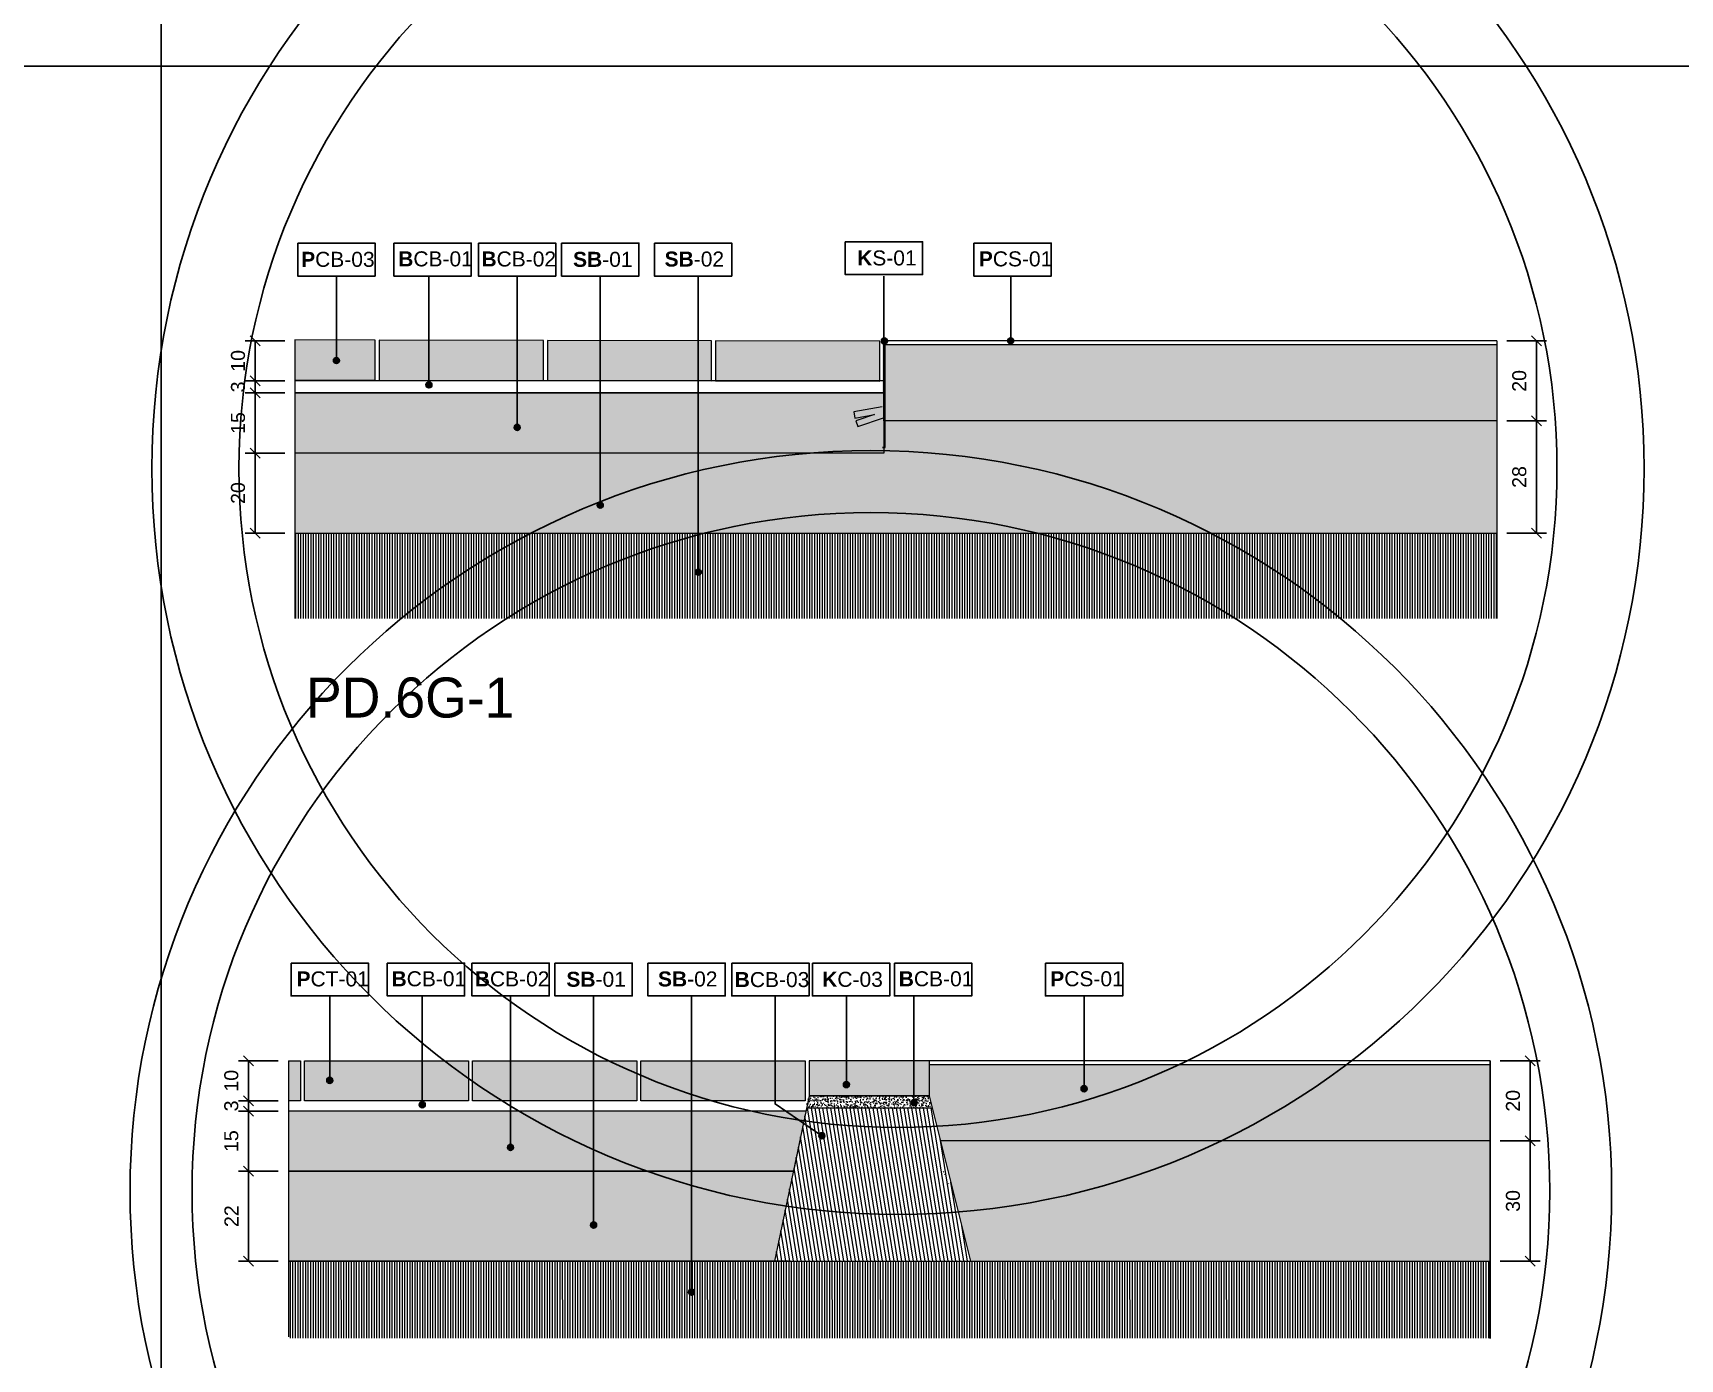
# Model space of a CAD drawing. Header units: metres. Extents: x -325 to 301, y -147 to 149.
# Drawn here: x 71.915 to 76.026, y 60.229 to 63.539 of the extents above; entities that cross this region are included whole.
import ezdxf

# ---------------------------------------------------------------- set-up
doc = ezdxf.new("R2010")
doc.units = ezdxf.units.M
doc.layers.get('Defpoints').update_dxf_attribs({"lineweight": 13})
for name, color, linetype, plot in [('-aux', 50, 'Continuous', False), ('-AUX-TWQ', 1, 'Continuous', False), ('-AUX_RIM', 2, 'Continuous', False)]:
    doc.layers.add(name, color=color, linetype=linetype, plot=plot)
doc.layers.add('0-TX-1_25', color=7, linetype='Continuous', true_color=0x3f4f7f)
doc.layers.add('3-TR-paviment fort', color=7, linetype='Continuous', true_color=0xd1d1d1)
for name, color, linetype, lineweight in [('1-CM', 7, 'Continuous', 0), ('2-L-secció', 1, 'Continuous', 0), ('2-metall', 5, 'Continuous', 0), ('3-TR Formigó', 252, 'Continuous', 0), ('3-TR Seleccionat', 44, 'Continuous', 0), ('3-TR Tot-u', 37, 'Continuous', 0)]:
    doc.layers.add(name, color=color, linetype=linetype, lineweight=lineweight)
for name, color, linetype in [('1-SECCIÓ', 1, 'Continuous'), ('A-KEYPLAN_HATCH', 7, 'Continuous'), ('A_TEXT_2', 7, 'Continuous')]:
    doc.layers.add(name, color=color, linetype=linetype)
doc.layers.add('3-TR tot_u', color=7, linetype='Continuous', lineweight=5, true_color=0x787878)
doc.styles.get("Standard").update_dxf_attribs({"font": 'arial.ttf'})
doc.styles.add('x-llegenda materials$0$ENGRAVERS', font='TT0586M.TTF')
doc.dimstyles.new('ISO-25', dxfattribs={"dimtxt": 0.1, "dimasz": 0.1, "dimexe": 0.1, "dimexo": 0.1, "dimgap": 0.1, "dimtad": 1, "dimdec": 0, "dimlfac": 100, "dimzin": 9, "dimtxsty": 'Standard', "dimblk": 'OBLIQUE', "dimcen": 0.1, "dimadec": 0, "dimazin": 0, "dimtfac": 1, "dimtdec": 0, "dimtmove": 0, "dimatfit": 3, "dimldrblk": 'OBLIQUE', "dimfxl": 1, "dimarcsym": 0})
pattern_1 = [(140.2664143104, (269984.931893, -738410.930217), (0.0030183585511, 0.0364513625844), [0.00381, -0.04191]), (85.2664143104, (269984.931893, -738410.930217), (-0.0381781810675, -0.0072262829332), [0.003048, -0.033528116834]), (190.7178590104, (269984.932144, -738410.92718), (-0.0351598209585, 0.0292250795622), [0.00323800176, -0.03561804892]), (136.4506143104, (269984.921733, -738410.930265), (0.0081562825582, 0.0542543196878), [0.005715, -0.062865]), (186.9019719204, (269984.922413, -738410.925743), (-0.049705465848, 0.047250217616), [0.004857004628, -0.053427121632]), (81.45056548, (269984.921733, -738410.930265), (-0.0497054658455, 0.0472502176188), [0.004571993414, -0.050291946384]), (111.2664143104, (269984.92425, -738410.925173), (0.0203118235131, 0.0304176527954), [0.00381, -0.04191]), (56.2664143104, (269984.92425, -738410.925173), (-0.0368946682902, 0.0121889849718), [0.003048, -0.033528]), (161.7178593104, (269984.925942, -738410.922638), (-0.016582844967, 0.0426066376987), [0.00323800176, -0.03561798752]), (127.7664143104, (269984.931893, -738410.930217), (-0.0169136972324, 0.00053908133522), [0, -0.0331216, 0, -0.034036, 0, -0.033655]), (97.7664143104, (269984.931893, -738410.930217), (-0.02009803784808, 0.0132706243038), [0, -0.0194056, 0, -0.0323596, 0, -0.012827]), (57.7664143104, (269984.931946, -738410.941546), (0.00101964285024, 0.02712315336895), [0, -0.0127, 0, -0.039624, 0, -0.052578]), (47.7664143104, (269984.93197, -738410.946626), (-0.0052229971542, 0.0296018704426), [0, -0.01651, 0, -0.0263144, 0, -0.037338])]

# ---------------------------------------------------------------- blocks, each defined once
blk = doc.blocks.new('PCB01')
at = {"layer": 'A-KEYPLAN_HATCH'}
blk.add_lwpolyline([(0.001, 0.00548), (0.01387, 0.00548), (0.01387, 0), (0.001, 0)], close=True, dxfattribs=at)
at = {"layer": 'A_TEXT_2', "insert": (0.0002, 0.00409), "char_height": 0.0025, "attachment_point": 1}
blk.add_mtext_dynamic_manual_height_columns('\\pi0.00171;{\\fArial|b1|i0|c0|p34;P}CT-01', width=0.0145619, gutter_width=0.015, heights=[0], dxfattribs=at)
blk = doc.blocks.new('hatch keyplan 2')
at = {"layer": 'A-KEYPLAN_HATCH'}
blk.add_lwpolyline([(0, 0.00548), (0.01287, 0.00548), (0.01287, 0), (0, 0)], close=True, dxfattribs=at)
blk = doc.blocks.new('hatch keyplan')
at = {"layer": 'A-KEYPLAN_HATCH'}
blk.add_blockref('hatch keyplan 2', (1.43058, 0.85215), dxfattribs=at)
blk = doc.blocks.new('B-CB02')
at = {"layer": 'A-KEYPLAN_HATCH'}
blk.add_blockref('hatch keyplan', (-1.43058, -0.85215), dxfattribs=at)
at = {"layer": 'A_TEXT_2', "insert": (-0.0008, 0.00409), "char_height": 0.0025, "attachment_point": 1}
blk.add_mtext_dynamic_manual_height_columns('\\pi0.00129;{\\fArial|b1|i0|c0|p34;B}CB-02', width=0.0145619, gutter_width=0.015, heights=[0], dxfattribs=at)
blk = doc.blocks.new('B-CB01')
at = {"layer": 'A-KEYPLAN_HATCH'}
blk.add_blockref('hatch keyplan', (-1.43058, -0.85215), dxfattribs=at)
at = {"layer": 'A_TEXT_2', "insert": (-0.0008, 0.00411), "char_height": 0.0025, "attachment_point": 1}
blk.add_mtext_dynamic_manual_height_columns('\\pi0.00152;{\\fArial|b1|i0|c0|p34;B}CB-01', width=0.0145619, gutter_width=0.015, heights=[0], dxfattribs=at)
blk = doc.blocks.new('SB-01')
at = {"layer": 'A-KEYPLAN_HATCH'}
blk.add_blockref('hatch keyplan', (-1.43058, -0.85215), dxfattribs=at)
at = {"layer": 'A_TEXT_2', "insert": (-0.0008, 0.00403), "char_height": 0.0025, "attachment_point": 1}
blk.add_mtext_dynamic_manual_height_columns('\\pi0.00271;{\\fArial|b1|i0|c0|p34;SB}-01', width=0.0145619, gutter_width=0.015, heights=[0], dxfattribs=at)
blk = doc.blocks.new('B-CB03')
at = {"layer": 'A-KEYPLAN_HATCH'}
blk.add_blockref('hatch keyplan', (-1.43058, -0.85215), dxfattribs=at)
at = {"layer": 'A_TEXT_2', "insert": (-0.0008, 0.00398), "char_height": 0.0025, "attachment_point": 1}
blk.add_mtext_dynamic_manual_height_columns('\\pi0.00128;{\\fArial|b1|i0|c0|p34;B}CB-03', width=0.0145619, gutter_width=0.015, heights=[0], dxfattribs=at)
blk = doc.blocks.new('K02')
at = {"layer": 'A-KEYPLAN_HATCH'}
blk.add_blockref('hatch keyplan', (-1.43058, -0.85215), dxfattribs=at)
at = {"layer": 'A_TEXT_2', "insert": (-0.0008, 0.00402), "char_height": 0.0025, "attachment_point": 1}
blk.add_mtext_dynamic_manual_height_columns('\\pi0.00244;{\\fArial|b1|i0|c0|p34;K}C-03', width=0.0145619, gutter_width=0.015, heights=[0], dxfattribs=at)
blk = doc.blocks.new('POINT')
at = {"layer": '0-TX-1_25'}
h = blk.add_hatch(dxfattribs=at)
h.set_pattern_fill('ANGLE', color=256)
h.set_pattern_definition([(0, (-83.747, -12.726), (0, 6.985), [5.08, -1.905]), (90, (-83.747, -12.726), (-6.985, 4e-16), [5.08, -1.905])])
edge = h.paths.add_edge_path()
edge.add_arc((0, 0), 0.0075, 0, 360)
h = blk.add_hatch(color=256, dxfattribs=at)
h.dxf.hatch_style = 1
edge = h.paths.add_edge_path()
edge.add_arc((0, 0), 0.0075, 0, 360)
blk.add_circle((0, 0), 0.0075, dxfattribs=at)
blk = doc.blocks.new('PCS01')
at = {"layer": 'A-KEYPLAN_HATCH'}
blk.add_blockref('hatch keyplan', (-1.42958, -0.85215), dxfattribs=at)
at = {"layer": 'A_TEXT_2', "insert": (0.0002, 0.00411), "char_height": 0.0025, "attachment_point": 1}
blk.add_mtext_dynamic_manual_height_columns('\\pi0.00161;{\\fArial|b1|i0|c0|p34;P}CS-01', width=0.0145619, gutter_width=0.015, heights=[0], dxfattribs=at)
blk = doc.blocks.new('_Oblique')
at = {"color": 0, "lineweight": -2}
blk.add_line((-0.5, -0.5), (0.5, 0.5), dxfattribs=at)
blk = doc.blocks.new('*D197')
at = {"layer": '0-TX-1_25', "color": 0, "lineweight": -2, "transparency": 16777216}
for p, q in [((75.5773, 60.9736), (75.677, 60.9736)), ((75.652, 60.9736), (75.652, 60.7736)), ((75.5773, 60.7736), (75.677, 60.7736))]:
    blk.add_line(p, q, dxfattribs=at)
at = {"layer": 'Defpoints', "color": 0, "transparency": 16777216}
for p in [(75.5523, 60.9736, 0), (75.5523, 60.7736, 0), (75.652, 60.7736)]:
    blk.add_point(p, dxfattribs=at)
at = {"layer": '0-TX-1_25', "color": 0, "lineweight": -2, "transparency": 16777216, "xscale": 0.025, "yscale": 0.025, "zscale": 0.025}
for p, rotation in [((75.652, 60.9736), 90), ((75.652, 60.7736), 270)]:
    blk.add_blockref('_Oblique', p, dxfattribs=dict(at, rotation=rotation))
at = {"layer": '0-TX-1_25', "color": 0, "transparency": 16777216, "insert": (75.6091, 60.8736), "char_height": 0.035, "attachment_point": 5, "rotation": 90}
blk.add_mtext('20', dxfattribs=at)
blk = doc.blocks.new('*D198')
at = {"layer": '0-TX-1_25', "color": 0, "lineweight": -2, "transparency": 16777216}
for p, q in [((75.5773, 60.7736), (75.677, 60.7736)), ((75.652, 60.7736), (75.652, 60.4736)), ((75.5773, 60.4736), (75.677, 60.4736))]:
    blk.add_line(p, q, dxfattribs=at)
at = {"layer": 'Defpoints', "color": 0, "transparency": 16777216}
for p in [(75.5523, 60.7736, 0), (75.5523, 60.4736, 0), (75.652, 60.4736)]:
    blk.add_point(p, dxfattribs=at)
at = {"layer": '0-TX-1_25', "color": 0, "lineweight": -2, "transparency": 16777216, "xscale": 0.025, "yscale": 0.025, "zscale": 0.025}
for p, rotation in [((75.652, 60.7736), 90), ((75.652, 60.4736), 270)]:
    blk.add_blockref('_Oblique', p, dxfattribs=dict(at, rotation=rotation))
at = {"layer": '0-TX-1_25', "color": 0, "transparency": 16777216, "insert": (75.6091, 60.6236), "char_height": 0.035, "attachment_point": 5, "rotation": 90}
blk.add_mtext('30', dxfattribs=at)
blk = doc.blocks.new('*D199')
at = {"layer": '0-TX-1_25', "color": 0, "lineweight": -2, "transparency": 16777216}
for p, q in [((72.5273, 60.9736), (72.4279, 60.9736)), ((72.4529, 60.9736), (72.4529, 60.8736)), ((72.5273, 60.8736), (72.4279, 60.8736))]:
    blk.add_line(p, q, dxfattribs=at)
at = {"layer": 'Defpoints', "color": 0, "transparency": 16777216}
for p in [(72.5523, 60.9736), (72.4529, 60.8736), (72.5523, 60.8736, 0)]:
    blk.add_point(p, dxfattribs=at)
at = {"layer": '0-TX-1_25', "color": 0, "lineweight": -2, "transparency": 16777216, "xscale": 0.025, "yscale": 0.025, "zscale": 0.025}
for p, rotation in [((72.4529, 60.9736), 90), ((72.4529, 60.8736), 270)]:
    blk.add_blockref('_Oblique', p, dxfattribs=dict(at, rotation=rotation))
at = {"layer": '0-TX-1_25', "color": 0, "transparency": 16777216, "insert": (72.4101, 60.9236), "char_height": 0.035, "attachment_point": 5, "rotation": 90}
blk.add_mtext('10', dxfattribs=at)
blk = doc.blocks.new('*D200')
at = {"layer": '0-TX-1_25', "color": 0, "lineweight": -2, "transparency": 16777216}
for p, q in [((72.4529, 60.8736), (72.4529, 60.8986)), ((72.5273, 60.8736), (72.4279, 60.8736)), ((72.5273, 60.8481), (72.4279, 60.8481)), ((72.4529, 60.8736), (72.4529, 60.8481)), ((72.4529, 60.8481), (72.4529, 60.8231))]:
    blk.add_line(p, q, dxfattribs=at)
at = {"layer": 'Defpoints', "color": 0, "transparency": 16777216}
for p in [(72.4529, 60.8481), (72.5523, 60.8736, 0), (72.5523, 60.8481, 0)]:
    blk.add_point(p, dxfattribs=at)
at = {"layer": '0-TX-1_25', "color": 0, "lineweight": -2, "transparency": 16777216, "xscale": 0.025, "yscale": 0.025, "zscale": 0.025}
for p, rotation in [((72.4529, 60.8736), 270), ((72.4529, 60.8481), 90)]:
    blk.add_blockref('_Oblique', p, dxfattribs=dict(at, rotation=rotation))
at = {"layer": '0-TX-1_25', "color": 0, "transparency": 16777216, "insert": (72.41, 60.8608), "char_height": 0.035, "attachment_point": 5, "rotation": 90}
blk.add_mtext('3', dxfattribs=at)
blk = doc.blocks.new('*D201')
at = {"layer": '0-TX-1_25', "color": 0, "lineweight": -2, "transparency": 16777216}
for p, q in [((72.5273, 60.8481), (72.4279, 60.8481)), ((72.4529, 60.8481), (72.4529, 60.6976)), ((72.5273, 60.6976), (72.4279, 60.6976))]:
    blk.add_line(p, q, dxfattribs=at)
at = {"layer": 'Defpoints', "color": 0, "transparency": 16777216}
for p in [(72.5523, 60.8481, 0), (72.4529, 60.6976), (72.5523, 60.6976)]:
    blk.add_point(p, dxfattribs=at)
at = {"layer": '0-TX-1_25', "color": 0, "lineweight": -2, "transparency": 16777216, "xscale": 0.025, "yscale": 0.025, "zscale": 0.025}
for p, rotation in [((72.4529, 60.8481), 90), ((72.4529, 60.6976), 270)]:
    blk.add_blockref('_Oblique', p, dxfattribs=dict(at, rotation=rotation))
at = {"layer": '0-TX-1_25', "color": 0, "transparency": 16777216, "insert": (72.4101, 60.7729), "char_height": 0.035, "attachment_point": 5, "rotation": 90}
blk.add_mtext('15', dxfattribs=at)
blk = doc.blocks.new('*D202')
at = {"layer": '0-TX-1_25', "color": 0, "lineweight": -2, "transparency": 16777216}
for p, q in [((72.5273, 60.6976), (72.4279, 60.6976)), ((72.4529, 60.6976), (72.4529, 60.4736)), ((72.5273, 60.4736), (72.4279, 60.4736))]:
    blk.add_line(p, q, dxfattribs=at)
at = {"layer": 'Defpoints', "color": 0, "transparency": 16777216}
for p in [(72.5523, 60.6976), (72.4529, 60.4736), (72.5523, 60.4736, 0)]:
    blk.add_point(p, dxfattribs=at)
at = {"layer": '0-TX-1_25', "color": 0, "lineweight": -2, "transparency": 16777216, "xscale": 0.025, "yscale": 0.025, "zscale": 0.025}
for p, rotation in [((72.4529, 60.6976), 90), ((72.4529, 60.4736), 270)]:
    blk.add_blockref('_Oblique', p, dxfattribs=dict(at, rotation=rotation))
at = {"layer": '0-TX-1_25', "color": 0, "transparency": 16777216, "insert": (72.4104, 60.5856), "char_height": 0.035, "attachment_point": 5, "rotation": 90}
blk.add_mtext('22', dxfattribs=at)
blk = doc.blocks.new('SB-02')
at = {"layer": 'A-KEYPLAN_HATCH'}
blk.add_blockref('hatch keyplan', (-1.43058, -0.85215), dxfattribs=at)
at = {"layer": 'A_TEXT_2', "insert": (-0.0008, 0.00408), "char_height": 0.0025, "attachment_point": 1}
blk.add_mtext_dynamic_manual_height_columns('\\pi0.00249;{\\fArial|b1|i0|c0|p34;SB}-02', width=0.0145619, gutter_width=0.015, heights=[0], dxfattribs=at)
blk = doc.blocks.new('*D573')
at = {"layer": '0-TX-1_25', "color": 0, "lineweight": -2, "transparency": 16777216}
for p, q in [((72.5439, 62.7707), (72.4447, 62.7707)), ((72.4697, 62.7707), (72.4697, 62.6707)), ((72.5439, 62.6707), (72.4447, 62.6707))]:
    blk.add_line(p, q, dxfattribs=at)
at = {"layer": 'Defpoints', "color": 0, "transparency": 16777216}
for p in [(72.5689, 62.7707, -0.0017), (72.4697, 62.6707), (72.5689, 62.6707, -0.0017)]:
    blk.add_point(p, dxfattribs=at)
at = {"layer": '0-TX-1_25', "color": 0, "lineweight": -2, "transparency": 16777216, "xscale": 0.025, "yscale": 0.025, "zscale": 0.025}
for p, rotation in [((72.4697, 62.7707), 90), ((72.4697, 62.6707), 270)]:
    blk.add_blockref('_Oblique', p, dxfattribs=dict(at, rotation=rotation))
at = {"layer": '0-TX-1_25', "color": 0, "transparency": 16777216, "insert": (72.4268, 62.7207), "char_height": 0.035, "attachment_point": 5, "rotation": 90}
blk.add_mtext('10', dxfattribs=at)
blk = doc.blocks.new('*D574')
at = {"layer": '0-TX-1_25', "color": 0, "lineweight": -2, "transparency": 16777216}
for p, q in [((72.4697, 62.6707), (72.4697, 62.6957)), ((72.5439, 62.6707), (72.4447, 62.6707)), ((72.4697, 62.6707), (72.4697, 62.6407)), ((72.5439, 62.6407), (72.4447, 62.6407)), ((72.4697, 62.6407), (72.4697, 62.6157))]:
    blk.add_line(p, q, dxfattribs=at)
at = {"layer": 'Defpoints', "color": 0, "transparency": 16777216}
for p in [(72.5689, 62.6707, -0.0017), (72.4697, 62.6407), (72.5689, 62.6407, -0.0017)]:
    blk.add_point(p, dxfattribs=at)
at = {"layer": '0-TX-1_25', "color": 0, "lineweight": -2, "transparency": 16777216, "xscale": 0.025, "yscale": 0.025, "zscale": 0.025}
for p, rotation in [((72.4697, 62.6707), 270), ((72.4697, 62.6407), 90)]:
    blk.add_blockref('_Oblique', p, dxfattribs=dict(at, rotation=rotation))
at = {"layer": '0-TX-1_25', "color": 0, "transparency": 16777216, "insert": (72.4268, 62.6557), "char_height": 0.035, "attachment_point": 5, "rotation": 90}
blk.add_mtext('3', dxfattribs=at)
blk = doc.blocks.new('*D575')
at = {"layer": '0-TX-1_25', "color": 0, "lineweight": -2, "transparency": 16777216}
for p, q in [((72.5439, 62.6407), (72.4447, 62.6407)), ((72.4697, 62.6407), (72.4697, 62.4907)), ((72.5439, 62.4907), (72.4447, 62.4907))]:
    blk.add_line(p, q, dxfattribs=at)
at = {"layer": 'Defpoints', "color": 0, "transparency": 16777216}
for p in [(72.5689, 62.6407, -0.0017), (72.4697, 62.4907), (72.5689, 62.4907, -0.0017)]:
    blk.add_point(p, dxfattribs=at)
at = {"layer": '0-TX-1_25', "color": 0, "lineweight": -2, "transparency": 16777216, "xscale": 0.025, "yscale": 0.025, "zscale": 0.025}
for p, rotation in [((72.4697, 62.6407), 90), ((72.4697, 62.4907), 270)]:
    blk.add_blockref('_Oblique', p, dxfattribs=dict(at, rotation=rotation))
at = {"layer": '0-TX-1_25', "color": 0, "transparency": 16777216, "insert": (72.4268, 62.5657), "char_height": 0.035, "attachment_point": 5, "rotation": 90}
blk.add_mtext('15', dxfattribs=at)
blk = doc.blocks.new('*D576')
at = {"layer": '0-TX-1_25', "color": 0, "lineweight": -2, "transparency": 16777216}
for p, q in [((72.5439, 62.4907), (72.4447, 62.4907)), ((72.4697, 62.4907), (72.4697, 62.2909)), ((72.5439, 62.2909), (72.4447, 62.2909))]:
    blk.add_line(p, q, dxfattribs=at)
at = {"layer": 'Defpoints', "color": 0, "transparency": 16777216}
for p in [(72.5689, 62.4907, -0.0017), (72.4697, 62.2909), (72.5689, 62.2909, -0.0017)]:
    blk.add_point(p, dxfattribs=at)
at = {"layer": '0-TX-1_25', "color": 0, "lineweight": -2, "transparency": 16777216, "xscale": 0.025, "yscale": 0.025, "zscale": 0.025}
for p, rotation in [((72.4697, 62.4907), 90), ((72.4697, 62.2909), 270)]:
    blk.add_blockref('_Oblique', p, dxfattribs=dict(at, rotation=rotation))
at = {"layer": '0-TX-1_25', "color": 0, "transparency": 16777216, "insert": (72.4268, 62.3908), "char_height": 0.035, "attachment_point": 5, "rotation": 90}
blk.add_mtext('20', dxfattribs=at)
blk = doc.blocks.new('*D577')
at = {"layer": '0-TX-1_25', "color": 0, "lineweight": -2, "transparency": 16777216}
for p, q in [((75.5939, 62.7707), (75.6928, 62.7707)), ((75.6678, 62.5707), (75.6678, 62.7707)), ((75.5939, 62.5707), (75.6928, 62.5707))]:
    blk.add_line(p, q, dxfattribs=at)
at = {"layer": 'Defpoints', "color": 0, "transparency": 16777216}
for p in [(75.5689, 62.7707, -0.0017), (75.6678, 62.7707), (75.5689, 62.5707, -0.0017)]:
    blk.add_point(p, dxfattribs=at)
at = {"layer": '0-TX-1_25', "color": 0, "lineweight": -2, "transparency": 16777216, "xscale": 0.025, "yscale": 0.025, "zscale": 0.025}
for p, rotation in [((75.6678, 62.7707), 90), ((75.6678, 62.5707), 270)]:
    blk.add_blockref('_Oblique', p, dxfattribs=dict(at, rotation=rotation))
at = {"layer": '0-TX-1_25', "color": 0, "transparency": 16777216, "insert": (75.6249, 62.6707), "char_height": 0.035, "attachment_point": 5, "rotation": 90}
blk.add_mtext('20', dxfattribs=at)
blk = doc.blocks.new('*D578')
at = {"layer": '0-TX-1_25', "color": 0, "lineweight": -2, "transparency": 16777216}
for p, q in [((75.5939, 62.5707), (75.6928, 62.5707)), ((75.6678, 62.2909), (75.6678, 62.5707)), ((75.5939, 62.2909), (75.6928, 62.2909))]:
    blk.add_line(p, q, dxfattribs=at)
at = {"layer": 'Defpoints', "color": 0, "transparency": 16777216}
for p in [(75.5689, 62.5707, -0.0017), (75.6678, 62.5707), (75.5689, 62.2909, -0.0017)]:
    blk.add_point(p, dxfattribs=at)
at = {"layer": '0-TX-1_25', "color": 0, "lineweight": -2, "transparency": 16777216, "xscale": 0.025, "yscale": 0.025, "zscale": 0.025}
for p, rotation in [((75.6678, 62.5707), 90), ((75.6678, 62.2909), 270)]:
    blk.add_blockref('_Oblique', p, dxfattribs=dict(at, rotation=rotation))
at = {"layer": '0-TX-1_25', "color": 0, "transparency": 16777216, "insert": (75.6249, 62.4308), "char_height": 0.035, "attachment_point": 5, "rotation": 90}
blk.add_mtext('28', dxfattribs=at)
blk = doc.blocks.new('PCB04')
at = {"layer": 'A-KEYPLAN_HATCH'}
blk.add_blockref('hatch keyplan', (-1.42958, -0.85215), dxfattribs=at)
at = {"layer": 'A_TEXT_2', "insert": (0.0002, 0.00403), "char_height": 0.0025, "attachment_point": 1}
blk.add_mtext_dynamic_manual_height_columns('\\pi0.00137;{\\fArial|b1|i0|c0|p34;P}CB-03', width=0.0145619, gutter_width=0.015, heights=[0], dxfattribs=at)
blk = doc.blocks.new('K05')
at = {"layer": 'A-KEYPLAN_HATCH'}
blk.add_blockref('hatch keyplan', (-1.43058, -0.85215), dxfattribs=at)
at = {"layer": 'A_TEXT_2', "insert": (-0.0008, 0.00402), "char_height": 0.0025, "attachment_point": 1}
blk.add_mtext_dynamic_manual_height_columns('\\pi0.00278;{\\fArial|b1|i0|c0|p34;K}S-01', width=0.0145619, gutter_width=0.015, heights=[0], dxfattribs=at)
blk = doc.blocks.new('PROFIL 150x1')
at = {"layer": '2-metall'}
blk.add_hatch(color=256, dxfattribs=at).paths.add_polyline_path([(-0.0016, 0.1501), (-0.0016, 0.003), (-0.0015, -0.0467), (-0.0065, -0.0467), (-0.0066, 0.1501)])
blk.add_line((-0.0066, 0), (-0.0066, 0), dxfattribs=at)
for points in [[(-0.0065, -0.0467), (-0.0015, -0.0467), (-0.0065, -0.0467), (-0.0066, 0.1501), (-0.0016, 0.1501)], [(-0.0009, 0.0288), (0.0512, 0.0192), (0.0491, 0.0078), (0.013, 0.0145), (0.0473, 0.0025), (0.0437, -0.0076), (-0.0037, 0.0083)]]:
    blk.add_lwpolyline(points, dxfattribs=at)

msp = doc.modelspace()

# ---------------------------------------------------------------- hatches: boundary and pattern name
at = {"layer": '3-TR Formigó'}
h = msp.add_hatch(dxfattribs=at)
h.set_pattern_fill('ANSI31', color=256, scale=0.003, angle=234.1752, style=0)
h.set_pattern_definition([(279.17524, (76.836509, 60.573558), (0.00940313, 0.001518806), [])])
h.paths.add_polyline_path([(74.1596, 60.8563), (73.846, 60.8562), (73.7659, 60.4736), (74.2555, 60.4736)])
at = {"layer": '3-TR Seleccionat'}
h = msp.add_hatch(dxfattribs=at)
h.set_pattern_fill('ANSI31', color=256, scale=0.002, angle=45, style=0)
h.set_pattern_definition([(90, (72.3931306, 69.023863), (-0.00635, 1e-18), [])])
h.paths.add_polyline_path([(75.5689, 62.2909), (74.208, 62.2909), (72.5689, 62.2909), (72.5689, 62.2409), (72.5689, 62.0779), (75.5689, 62.0779)])
h = msp.add_hatch(dxfattribs=at)
h.set_pattern_fill('ANSI31', color=256, scale=0.002, angle=45, style=0)
h.set_pattern_definition([(90, (-440999.1790616, -650775.8938896), (-0.00635, 1e-18), [])])
h.paths.add_polyline_path([(75.5523, 60.4736), (73.8023, 60.4736), (72.5523, 60.4736), (72.5523, 60.2811), (75.5523, 60.2811)])
at = {"layer": '3-TR Tot-u'}
h = msp.add_hatch(dxfattribs=at)
h.set_pattern_fill('EARTH', color=256, scale=0.005, style=0)
h.paths.add_polyline_path([(74.0389, 62.5707), (74.0389, 62.4907), (72.5689, 62.4907), (72.5689, 62.2909), (75.5689, 62.2909), (75.5689, 62.5707)])
h = msp.add_hatch(dxfattribs=at)
h.set_pattern_fill('EARTH', color=256, scale=0.005, angle=-80.8248, style=0)
h.set_pattern_definition([(279.175244, (29.06367, 65.715358), (0.036406452, -0.026281081), [0.03175, -0.03175]), (279.175244, (29.075424, 65.717257), (0.036406452, -0.026281081), [0.03175, -0.03175]), (279.175244, (29.087178, 65.719155), (0.036406452, -0.026281081), [0.03175, -0.03175]), (9.175244, (29.09173, 65.71587), (0.026281081, 0.036406452), [0.03175, -0.03175]), (9.175244, (29.093627, 65.704116), (0.026281081, 0.036406452), [0.03175, -0.03175]), (9.175244, (29.095526, 65.692362), (0.026281081, 0.036406452), [0.03175, -0.03175])])
h.paths.add_polyline_path([(73.7659, 60.4736), (73.8128, 60.6976), (72.5523, 60.6976), (72.5523, 60.4736)])
h.paths.add_polyline_path([(74.1805, 60.7736), (74.2555, 60.4736), (75.5523, 60.4736), (75.5523, 60.7736)])
h = msp.add_hatch(dxfattribs=at)
h.set_pattern_fill('EARTH', color=256, scale=0.005, angle=-80.8248, style=0)
h.set_pattern_definition([(44.999999995, (-269456.515528, 738622.96983), (3.8e-12, 0.0449012806053), [0.03175, -0.03175]), (44.999999995, (-269456.523947, 738622.97825), (3.8e-12, 0.0449012806053), [0.03175, -0.03175]), (44.999999995, (-269456.532366, 738622.986668), (3.8e-12, 0.0449012806053), [0.03175, -0.03175]), (134.999999995, (-269456.532366, 738622.99228), (-0.0449012806053, 3.8e-12), [0.03175, -0.03175]), (134.999999995, (-269456.523947, 738623.0007), (-0.0449012806053, 3.8e-12), [0.03175, -0.03175]), (134.999999995, (-269456.515528, 738623.00912), (-0.0449012806053, 3.8e-12), [0.03175, -0.03175])])
h.paths.add_polyline_path([(74.209, 60.6476), (74.2102, 60.6476), (74.1523, 60.7736)])
at = {"layer": '3-TR tot_u'}
h = msp.add_hatch(dxfattribs=at)
h.set_pattern_fill('AR-CONC', color=256, scale=0.0002, angle=90.2664)
h.set_pattern_definition([(140.2664143104, (269986.401893, -738410.78379), (0.0030183585511, 0.0364513625844), [0.00381, -0.04191]), (85.2664143104, (269986.401893, -738410.78379), (-0.0381781810675, -0.0072262829332), [0.003048, -0.033528116834]), (190.7178590104, (269986.402145, -738410.780753), (-0.0351598209585, 0.0292250795622), [0.00323800176, -0.03561804892]), (136.4506143104, (269986.391733, -738410.78384), (0.0081562825582, 0.0542543196878), [0.005715, -0.062865]), (186.9019719204, (269986.392413, -738410.779317), (-0.049705465848, 0.047250217616), [0.004857004628, -0.053427121632]), (81.45056548, (269986.391733, -738410.78384), (-0.0497054658455, 0.0472502176188), [0.004571993414, -0.050291946384]), (111.2664143104, (269986.39425, -738410.778746), (0.0203118235131, 0.0304176527954), [0.00381, -0.04191]), (56.2664143104, (269986.39425, -738410.778746), (-0.0368946682902, 0.0121889849718), [0.003048, -0.033528]), (161.7178593104, (269986.395942, -738410.77621), (-0.016582844967, 0.0426066376987), [0.00323800176, -0.03561798752]), (127.7664143104, (269986.401893, -738410.783791), (-0.0169136972324, 0.00053908133522), [0, -0.0331216, 0, -0.034036, 0, -0.033655]), (97.7664143104, (269986.401893, -738410.78379), (-0.02009803784808, 0.0132706243038), [0, -0.0194056, 0, -0.0323596, 0, -0.012827]), (57.7664143104, (269986.401946, -738410.795119), (0.00101964285024, 0.02712315336895), [0, -0.0127, 0, -0.039624, 0, -0.052578]), (47.7664143104, (269986.40197, -738410.8002), (-0.0052229971542, 0.0296018704426), [0, -0.01651, 0, -0.0263144, 0, -0.037338])])
h.paths.add_polyline_path([(74.1089, 62.5707), (75.5689, 62.5707), (75.5689, 62.7607), (74.0389, 62.7607), (74.0389, 62.5707)])
h = msp.add_hatch(dxfattribs=at)
h.set_pattern_fill('AR-CONC', color=256, scale=0.0002, angle=90.2664)
h.set_pattern_definition(pattern_1)
h.paths.add_polyline_path([(74.0389, 62.5707), (74.0412, 62.5707), (74.0479, 62.5707), (74.0499, 62.5707), (74.0389, 62.5707), (74.0389, 62.6407), (72.5689, 62.6407), (72.5689, 62.4907), (74.0389, 62.4907)])
h = msp.add_hatch(dxfattribs=at)
h.set_pattern_fill('AR-CONC', color=256, scale=0.0002, angle=90.266414)
edge = h.paths.add_edge_path()
edge.add_line((74.1523, 60.9636), (75.5523, 60.9636))
edge.add_line((75.5523, 60.9636), (75.5523, 60.7736))
edge.add_line((75.5523, 60.7736), (74.1813, 60.7736))
edge.add_line((74.1813, 60.7736), (74.1523, 60.8863))
edge.add_line((74.1523, 60.8863), (74.1523, 60.9636))
h = msp.add_hatch(dxfattribs=at)
h.set_pattern_fill('AR-CONC', color=256, scale=0.0002, angle=90.2664)
h.set_pattern_definition(pattern_1)
h.paths.add_polyline_path([(72.3823, 60.7692), (72.3823, 60.7776), (72.3823, 60.7776)])
h.paths.add_polyline_path([(72.5523, 60.6976), (73.8128, 60.6976), (73.8297, 60.7783), (73.8443, 60.8481), (72.5523, 60.8476)])
h = msp.add_hatch(dxfattribs=at)
h.set_pattern_fill('AR-CONC', color=256, scale=9e-05, angle=89.1201)
h.set_pattern_definition([(139.120136, (-10.294102, 39.737711), (0.0016861337, 0.0163726586), [0.0017145, -0.0188595]), (84.120136, (-10.294102, 39.73771), (-0.0172417962, -0.002907487), [0.0013716, -0.0150876526]), (189.57158, (-10.293961, 39.739075), (-0.0155556617, 0.0134651714), [0.0014571008, -0.016028122]), (135.304336, (-10.298673, 39.73778), (0.0041580035, 0.024336133), [0.00257175, -0.02828925]), (185.755694, (-10.298327, 39.73981), (-0.021937625, 0.021705804), [0.002185652, -0.024042205]), (80.304287, (-10.298673, 39.73778), (-0.021937625, 0.021705804), [0.002057397, -0.022631376]), (110.120136, (-10.297495, 39.740049), (0.0094123187, 0.0135023525), [0.0017145, -0.0188595]), (55.120136, (-10.297495, 39.740049), (-0.01648955, 0.0058160805), [0.0013716, -0.0150876]), (160.571581, (-10.296711, 39.741174), (-0.0070772314, 0.019318433), [0.0014571008, -0.0160280944]), (126.620136, (-10.294102, 39.7377107), (-0.00760478767, 0.00039479935), [0, -0.01490472, 0, -0.0153162, 0, -0.01514475]), (96.620136, (-10.294102, 39.737711), (-0.0089228417, 0.0061515134), [0, -0.00873252, 0, -0.01456182, 0, -0.00577215]), (56.620136, (-10.29418, 39.7326135), (0.0007029168, 0.0121937974), [0, -0.005715, 0, -0.0178308, 0, -0.0236601]), (46.620136, (-10.294215, 39.730328), (-0.002083395, 0.0133651946), [0, -0.0074295, 0, -0.01184148, 0, -0.0168021])])
h.paths.add_polyline_path([(73.8438, 60.8562), (73.8522, 60.8858), (74.1505, 60.8862), (74.1595, 60.8551)])
at = {"layer": '3-TR-paviment fort'}
for points in [[(72.5689, 62.6731), (72.7689, 62.6727), (72.7689, 62.7727), (72.5689, 62.7731)], [(72.7789, 62.6727), (73.1889, 62.6719), (73.1889, 62.7719), (72.7789, 62.7727)], [(73.1989, 62.6719), (73.6089, 62.6711), (73.6089, 62.7711), (73.1989, 62.7719)], [(73.6189, 62.6711), (74.0289, 62.6703), (74.0289, 62.7703), (73.6189, 62.7711)], [(72.5523, 60.9736), (72.5823, 60.9736), (72.5823, 60.8736), (72.5523, 60.8736)], [(73.0023, 60.8736), (72.5923, 60.8736), (72.5923, 60.9736), (73.0023, 60.9736)], [(73.4223, 60.8736), (73.0123, 60.8736), (73.0123, 60.9736), (73.4223, 60.9736)], [(73.8423, 60.8736), (73.4323, 60.8736), (73.4323, 60.9736), (73.8423, 60.9736)], [(73.8523, 60.9735), (73.8523, 60.8862), (74.1523, 60.8863), (74.1523, 60.9736), (74.0023, 60.9735)]]:
    msp.add_hatch(color=256, dxfattribs=at).paths.add_polyline_path(points)

# ---------------------------------------------------------------- linework, layer by layer
at = {"layer": '-aux'}
for points in [[(72.2345, 3.4567), (72.2345, 133.4567)], [(12.2345, 63.4567), (142.2345, 63.4567)]]:
    msp.add_lwpolyline(points, dxfattribs=at)
at = {"layer": '-aux', "elevation": -0.0017}
for points in [[(74.0389, 62.6407), (72.5689, 62.6407)], [(72.5799, 62.6407), (74.0389, 62.6407)]]:
    msp.add_lwpolyline(points, dxfattribs=at)
at = {"layer": '-AUX-TWQ'}
for radius in [1.8622, 1.6449]:
    msp.add_circle((74.0739, 62.452, -0.0017), radius, dxfattribs=at)
at = {"layer": '-AUX_RIM'}
for radius in [1.849, 1.6943]:
    msp.add_circle((74.0063, 60.6476, 0), radius, dxfattribs=at)
msp.add_line((75.5523, 60.9736, 0), (75.5523, 60.2803, 0))
at = {"layer": '0-TX-1_25', "elevation": -0.0017}
for points in [[(72.6723, 62.7217), (72.6723, 62.9325)], [(72.9032, 62.6608), (72.9032, 62.9325)], [(73.1234, 62.5546), (73.1234, 62.9325)], [(73.3309, 62.3606), (73.3309, 62.9325)], [(73.5755, 62.1932), (73.5755, 62.9325)], [(74.0389, 62.7707), (74.0389, 62.9325)], [(74.3553, 62.7707), (74.3553, 62.9325)]]:
    msp.add_lwpolyline(points, dxfattribs=at)
at = {"layer": '0-TX-1_25'}
for points in [[(72.6557, 60.9245), (72.6557, 61.1353)], [(72.8866, 60.8637), (72.8866, 61.1353)], [(73.1069, 60.7574), (73.1069, 61.1353)], [(73.3143, 60.5635), (73.3143, 61.1353)], [(73.5589, 60.396), (73.5589, 61.1353)], [(73.884, 60.7865), (73.767, 60.8658), (73.767, 61.1353)], [(73.9452, 60.9141), (73.9452, 61.1353)], [(74.1138, 60.8689), (74.1138, 61.1353)], [(74.5385, 60.9037), (74.5385, 61.1353)]]:
    msp.add_lwpolyline(points, dxfattribs=at)
at = {"layer": '1-CM'}
for p, q in [((75.5689, 62.7707, -0.0017), (74.0389, 62.7707, -0.0017)), ((75.5689, 62.7707, -0.0017), (74.0389, 62.7707, -0.0017)), ((75.5689, 62.7607, -0.0017), (74.0389, 62.7607, -0.0017)), ((74.0389, 62.6707, -0.0017), (72.5689, 62.6707, -0.0017)), ((74.0389, 62.6407, -0.0017), (72.5799, 62.6407, -0.0017)), ((75.5689, 62.5707, -0.0017), (74.0389, 62.5707, -0.0017)), ((75.5689, 62.5707, -0.0017), (74.0389, 62.5707, -0.0017)), ((74.0389, 62.4907, -0.0017), (72.5689, 62.4907, -0.0017)), ((72.5689, 62.2909, -0.0017), (75.5689, 62.2909, -0.0017)), ((75.5523, 60.9736, 0), (74.0523, 60.9736, 0)), ((75.5523, 60.9736, 0), (74.1523, 60.9736, 0)), ((75.5523, 60.9636, 0), (74.1523, 60.9636, 0)), ((75.5523, 60.7736, 0), (74.1797, 60.7736, 0)), ((75.5523, 60.7736, 0), (74.1797, 60.7736, 0)), ((75.5523, 60.7736, 0), (74.1797, 60.7736, 0)), ((72.5523, 60.6976), (73.8128, 60.6976, 0)), ((73.8128, 60.6976, 0), (72.5523, 60.6976, 0)), ((72.5523, 60.6476, 0), (72.5523, 60.4736, 0)), ((73.8023, 60.4736, 0), (72.5523, 60.4736, 0)), ((72.5523, 60.4736, 0), (75.5523, 60.4736, 0))]:
    msp.add_line(p, q, dxfattribs=at)
for points, elevation in [([(72.5689, 62.6731), (72.7689, 62.6727), (72.7689, 62.7727), (72.5689, 62.7731)], -0.0017), ([(72.7789, 62.6727), (73.1889, 62.6719), (73.1889, 62.7719), (72.7789, 62.7727)], -0.0017), ([(73.1989, 62.6719), (73.6089, 62.6711), (73.6089, 62.7711), (73.1989, 62.7719)], -0.0017), ([(73.6189, 62.6711), (74.0289, 62.6703), (74.0289, 62.7703), (73.6189, 62.7711)], -0.0017), ([(73.0023, 60.8736), (72.5923, 60.8736), (72.5923, 60.9736), (73.0023, 60.9736)], 0), ([(73.4223, 60.8736), (73.0123, 60.8736), (73.0123, 60.9736), (73.4223, 60.9736)], 0), ([(73.8423, 60.8736), (73.4323, 60.8736), (73.4323, 60.9736), (73.8423, 60.9736)], 0), ([(73.8523, 60.9735), (73.8523, 60.8862), (74.1523, 60.8863), (74.1523, 60.9736), (73.8523, 60.9735)], 0), ([(73.8523, 60.8863), (73.7659, 60.4736), (74.2555, 60.4736), (74.1523, 60.8863)], 0), ([(73.8287, 60.7736), (73.8287, 60.7736)], 0)]:
    msp.add_lwpolyline(points, close=True, dxfattribs=dict(at, elevation=elevation))
for points, elevation in [([(74.0389, 62.5707), (74.0389, 62.7707)], -0.0017), ([(74.0389, 62.5707), (74.0389, 62.4907)], -0.0017), ([(72.5523, 60.9736), (72.5823, 60.9736), (72.5823, 60.8736), (72.5523, 60.8736)], 0), ([(73.8443, 60.8481), (72.5523, 60.8481)], 0), ([(73.846, 60.8562), (74.16, 60.8563)], 0), ([(74.1523, 60.8863), (73.8523, 60.8862)], 0), ([(73.8287, 60.7736), (73.8128, 60.6976)], 0), ([(74.1813, 60.7736), (74.1805, 60.7736)], 0)]:
    msp.add_lwpolyline(points, dxfattribs=dict(at, elevation=elevation))
at = {"layer": '1-SECCIÓ'}
msp.add_line((75.5523, 60.9736, 0), (75.5523, 60.2803, 0), dxfattribs=at)
at = {"layer": '2-L-secció', "elevation": -0.0017}
for points in [[(72.5689, 62.7707), (72.5689, 62.0779)], [(75.5689, 62.7707), (75.5689, 62.0779)]]:
    msp.add_lwpolyline(points, dxfattribs=at)
at = {"layer": '2-L-secció'}
msp.add_lwpolyline([(72.5523, 60.9736), (72.5523, 60.2847)], dxfattribs=at)

# ---------------------------------------------------------------- block references
at = {"xscale": 14.99999999999007, "yscale": 14.99999999999007, "zscale": 14.99999999999007}
msp.add_blockref('K05', (73.9423, 62.9361, -0.0017), dxfattribs=at)
at = {"layer": '0-TX-1_25', "xscale": 15, "yscale": 15, "zscale": 15}
for name, p in [('PCB04', (72.5607, 62.9325, -0.0017)), ('B-CB01', (72.8157, 62.9325, -0.0017)), ('B-CB02', (73.0269, 62.9325, -0.0017)), ('SB-01', (73.2343, 62.9325, -0.0017)), ('SB-02', (73.4661, 62.9325, -0.0017)), ('PCB01', (72.5441, 61.1353)), ('B-CB01', (72.7991, 61.1353)), ('B-CB02', (73.0103, 61.1353)), ('SB-01', (73.2177, 61.1353)), ('SB-02', (73.4496, 61.1353)), ('B-CB03', (73.6592, 61.1353)), ('K02', (73.8602, 61.1353)), ('B-CB01', (74.0651, 61.1353))]:
    msp.add_blockref(name, p, dxfattribs=at)
at = {"layer": '0-TX-1_25', "xscale": -1}
for p in [(74.3553, 62.7707, -0.0017), (74.04, 62.7703, -0.0017)]:
    msp.add_blockref('POINT', p, dxfattribs=at)
at = {"layer": '0-TX-1_25', "rotation": 358.8682194563586}
for p in [(72.6723, 62.7217, -0.0017), (72.9032, 62.6608, -0.0017), (73.1234, 62.5546, -0.0017), (73.3309, 62.3606, -0.0017), (73.5755, 62.1932, -0.0017), (72.6557, 60.9245), (73.9452, 60.9141), (74.5385, 60.9037), (72.8866, 60.8637), (74.1138, 60.8689), (73.1069, 60.7574), (73.884, 60.7865), (73.3143, 60.5635), (73.5589, 60.396)]:
    msp.add_blockref('POINT', p, dxfattribs=at)
at = {"layer": '1-CM', "xscale": -1.351503000644483, "yscale": 1.351503000644483, "zscale": 1.351503000644483, "rotation": 0.01743757709514959}
msp.add_blockref('PROFIL 150x1', (74.0329, 62.5674, -0.0017), dxfattribs=at)
at = {"layer": 'A-KEYPLAN_HATCH'}
for p, xscale, yscale, zscale in [((74.2485, 62.9325, -0.0017), 14.99999999999007, 14.99999999999007, 14.99999999999007), ((74.4269, 61.1353), 14.99999999999944, 14.99999999999944, 14.99999999999944)]:
    msp.add_blockref('PCS01', p, dxfattribs=dict(at, xscale=xscale, yscale=yscale, zscale=zscale))

# ---------------------------------------------------------------- texts
at = {"layer": '-aux', "insert": (72.5964, 61.9303, -0.0017), "char_height": 0.1, "width": 19.210099, "attachment_point": 1, "style": 'x-llegenda materials$0$ENGRAVERS'}
msp.add_mtext('PD.6G-1', dxfattribs=at)

# ---------------------------------------------------------------- dimensions: what is measured, and where the dimension line sits
at = {"layer": '0-TX-1_25'}
for base, p1, p2, picture, middle in [((72.4697, 62.6707), (72.5689, 62.7707, -0.0017), (72.5689, 62.6707, -0.0017), '*D573', (72.4268, 62.7207)), ((75.6678, 62.7707), (75.5689, 62.5707, -0.0017), (75.5689, 62.7707, -0.0017), '*D577', (75.6249, 62.6707)), ((72.4697, 62.4907), (72.5689, 62.6407, -0.0017), (72.5689, 62.4907, -0.0017), '*D575', (72.4268, 62.5657)), ((75.6678, 62.5707), (75.5689, 62.2909, -0.0017), (75.5689, 62.5707, -0.0017), '*D578', (75.6249, 62.4308)), ((72.4697, 62.2909), (72.5689, 62.4907, -0.0017), (72.5689, 62.2909, -0.0017), '*D576', (72.4268, 62.3908)), ((72.4529, 60.8736), (72.5523, 60.9736), (72.5523, 60.8736, 0), '*D199', (72.4101, 60.9236)), ((75.652, 60.7736), (75.5523, 60.9736, 0), (75.5523, 60.7736, 0), '*D197', (75.6091, 60.8736)), ((72.4529, 60.6976), (72.5523, 60.8481, 0), (72.5523, 60.6976), '*D201', (72.4101, 60.7729)), ((75.652, 60.4736), (75.5523, 60.7736, 0), (75.5523, 60.4736, 0), '*D198', (75.6091, 60.6236)), ((72.4529, 60.4736), (72.5523, 60.6976), (72.5523, 60.4736, 0), '*D202', (72.4104, 60.5856))]:
    dim = msp.add_linear_dim(base=base, p1=p1, p2=p2, angle=90, dimstyle='ISO-25', override={"dimtxt": 0.035, "dimasz": 0.025, "dimexe": 0.025, "dimexo": 0.025, "dimgap": 0.025, "dimblk1": 'Oblique', "dimblk2": 'Oblique', "dimsah": 1, "dimfxl": 0.1, "dimfxlon": 1, "dimarcsym": 1}, dxfattribs=at)
    dim.commit()
    dim.dimension.update_dxf_attribs({"geometry": picture, "text_midpoint": middle})
for base, p1, p2, picture, middle in [((72.4697, 62.6407), (72.5689, 62.6707, -0.0017), (72.5689, 62.6407, -0.0017), '*D574', (72.4697, 62.6557)), ((72.4529, 60.8481), (72.5523, 60.8736, 0), (72.5523, 60.8481, 0), '*D200', (72.4529, 60.8608))]:
    dim = msp.add_linear_dim(base=base, p1=p1, p2=p2, angle=90, dimstyle='ISO-25', override={"dimtxt": 0.035, "dimasz": 0.025, "dimexe": 0.025, "dimexo": 0.025, "dimgap": 0.025, "dimblk1": 'Oblique', "dimblk2": 'Oblique', "dimsah": 1, "dimfxl": 0.1, "dimfxlon": 1, "dimarcsym": 1}, dxfattribs=at)
    dim.commit()
    dim.dimension.update_dxf_attribs({"geometry": picture, "text_midpoint": middle, "dimtype": 160})

doc.saveas('drawing.dxf')
